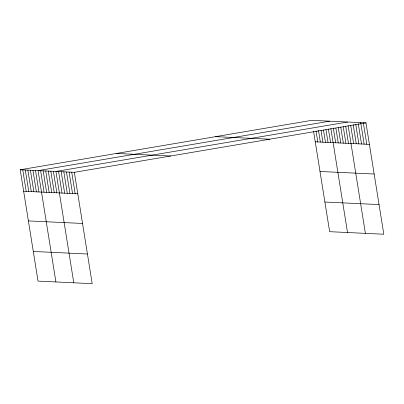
<?xml version="1.0" encoding="UTF-8"?>
<svg xmlns="http://www.w3.org/2000/svg" width="404" height="404" viewBox="0 0 404 404"><rect width="100%" height="100%" fill="white"/><g stroke="black" fill="none" stroke-linecap="round" stroke-linejoin="round"><path stroke-width="0.61" d="M20.2 169.771L74.356 172.321L92.188 283.664L38.037 281.118L20.2 169.771L311.812 120.336L365.963 122.882L383.8 234.229L329.644 231.679L313.58 131.381M329.679 121.175L38.072 170.614L55.904 281.957M347.551 122.018L55.944 171.453L73.775 282.8M74.356 172.321L365.963 122.882M215.579 136.648L269.736 139.198M315.251 141.819L369.408 144.364M116.433 153.459L170.589 156.005M320.003 171.473L374.154 174.018M324.897 202.025L379.048 204.576M23.639 191.254L77.795 193.804M28.391 220.912L82.547 223.457M33.285 251.465L87.441 254.01M363.337 122.76L366.776 144.243M360.706 122.634L364.145 144.117M358.272 123.74L361.514 143.996M355.737 124.23L358.883 143.869M353.207 124.72L356.252 143.748M350.672 125.21L353.626 143.622M348.142 125.7L365.388 233.361M345.688 126.194L348.44 143.38M343.233 126.684L345.89 143.258M340.779 127.179L343.334 143.137M338.325 127.674L340.779 143.016M335.87 128.169L338.229 142.9M333.315 128.048L335.674 142.779M330.861 128.543L347.516 232.522M328.407 129.033L330.568 142.536M325.952 129.527L328.018 142.42M323.498 130.022L325.462 142.299M321.044 130.517L322.912 142.178M318.488 130.396L320.357 142.056M316.034 130.891L317.802 141.935M71.725 172.195L75.164 193.678M69.094 172.074L72.533 193.556M66.463 171.947L69.907 193.43M63.832 171.826L67.276 193.309M61.201 171.7L64.645 193.183M58.575 171.579L62.014 193.061M53.389 171.331L56.833 192.819M50.838 171.215L54.277 192.698M48.283 171.094L51.722 192.577M45.733 170.973L49.172 192.456M43.178 170.852L46.617 192.334M40.622 170.735L44.066 192.218M35.517 170.493L38.961 191.976M32.966 170.372L36.405 191.855M30.411 170.251L33.855 191.733M27.861 170.135L31.3 191.617M25.306 170.013L28.745 191.496M22.755 169.892L26.194 191.375"/></g></svg>
